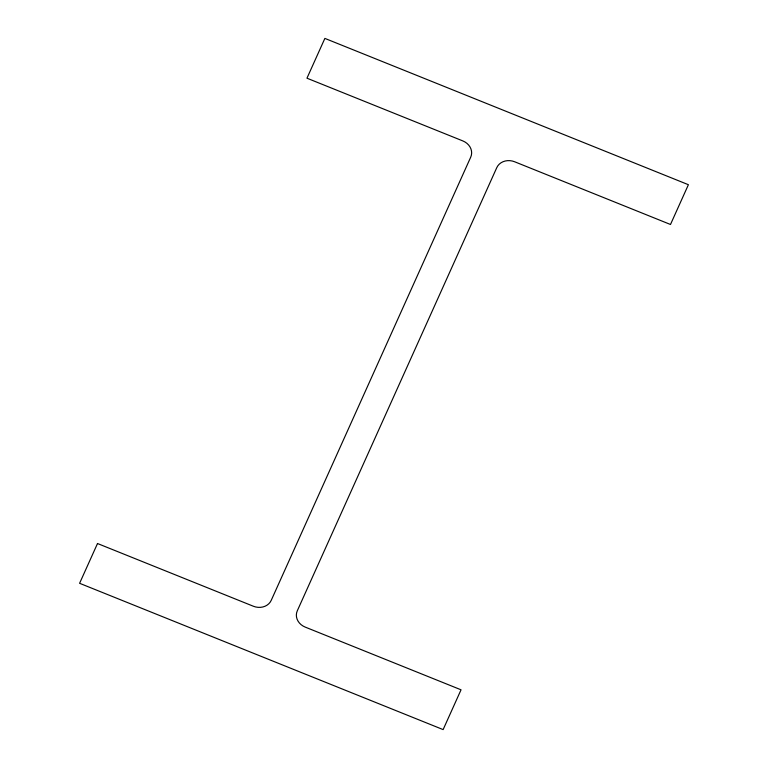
<?xml version="1.0" encoding="UTF-8"?>
<svg xmlns="http://www.w3.org/2000/svg" width="768" height="768" viewBox="0 0 768 768"><rect width="100%" height="100%" fill="white"/><g stroke="black" fill="none" stroke-linecap="round" stroke-linejoin="round"><path stroke-width="1.15" d="M97.507 543.514L79.603 583.296L443.126 729.6L461.04 689.808L305.174 627.082A13.91 12.077 14.7 0 1 297.274 610.848L496.781 167.635A13.91 12.077 14.7 0 1 514.627 161.76L670.493 224.486L688.397 184.704L324.874 38.4L306.96 78.192L462.826 140.918A13.91 12.077 14.7 0 1 470.726 157.152L271.219 600.365A13.91 12.077 14.7 0 1 253.373 606.24L97.507 543.514"/></g></svg>
